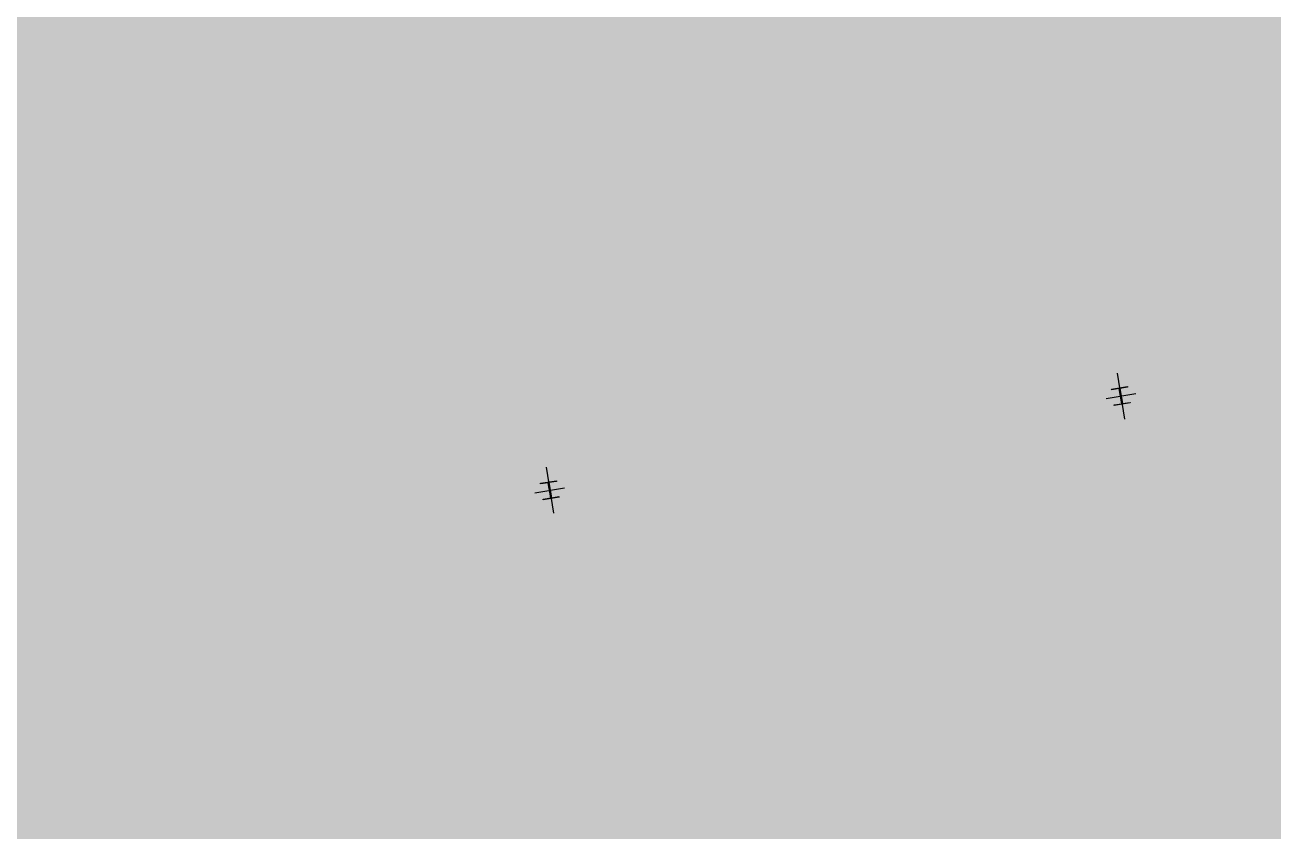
# Model space of a CAD drawing. Header units: metres. Extents: x 2 to 659295185, y -28 to 1124222152.
# Drawn here: x 655507.15 to 655526.55, y 1126665.03 to 1126677.56 of the extents above; entities that cross this region are included whole.
import ezdxf

# ---------------------------------------------------------------- set-up
doc = ezdxf.new("R2010")
doc.units = ezdxf.units.M
doc.header["$MEASUREMENT"] = 0
doc.linetypes.add('CONTINUA', pattern=[0])
doc.linetypes.add('DASHDOT', pattern=[1, 0.5, -0.25, 0, -0.25])
doc.layers.add('A-PARED', color=2, linetype='CONTINUA')
doc.layers.add('LOCALES ASIGNADOS', color=41, linetype='DASHDOT', lineweight=0)

# ---------------------------------------------------------------- blocks, each defined once
blk = doc.blocks.new('Columna')
at = {"layer": 'A-PARED', "color": 0, "linetype": 'DASHDOT', "ltscale": 1.5}
blk.add_line((492.48, -544.392), (492.48, -543.668), dxfattribs=at)
at = {"layer": 'A-PARED', "color": 0, "linetype": 'DASHDOT'}
blk.add_line((492.713, -544.03), (492.246, -544.03), dxfattribs=at)
at = {"layer": 'A-PARED', "color": 6, "ltscale": 0.01}
blk.add_lwpolyline([(492.605, -544.16), (492.355, -544.16), (492.355, -544.15), (492.475, -544.15), (492.475, -543.91), (492.355, -543.91), (492.355, -543.9), (492.605, -543.9), (492.605, -543.91), (492.485, -543.91), (492.485, -544.15), (492.605, -544.15)], close=True, dxfattribs=at)

msp = doc.modelspace()

# ---------------------------------------------------------------- hatches: boundary and pattern name
at = {"layer": 'LOCALES ASIGNADOS'}
msp.add_hatch(color=256, dxfattribs=at).paths.add_polyline_path([(655552.0475, 1126766.2036), (655481.9173, 1126797.9895), (655477.5131, 1126790.9099), (655473.5315, 1126784.2823), (655468.8767, 1126776.1437), (655463.5388, 1126766.3475), (655461.3917, 1126762.2727), (655460.3726, 1126760.2599), (655457.5102, 1126754.5906), (655453.7975, 1126746.8941), (655450.9417, 1126740.6836), (655446.1355, 1126729.7442), (655441.9098, 1126719.3699), (655440.9385, 1126716.7924), (655462.8638, 1126708.3455), (655463.9885, 1126701.2842), (655471.536, 1126655.2372), (655553.5835, 1126668.8883), (655553.0078, 1126672.4046), (655567.0451, 1126674.7032)])

# ---------------------------------------------------------------- block references
at = {"layer": 'A-PARED', "color": 5, "lineweight": 5, "ltscale": 0.01, "rotation": 189.308592857049}
for p in [(656098.178, 1126214.5881), (656089.2981, 1126213.1229)]:
    msp.add_blockref('Columna', p, dxfattribs=at)

doc.saveas('drawing.dxf')
